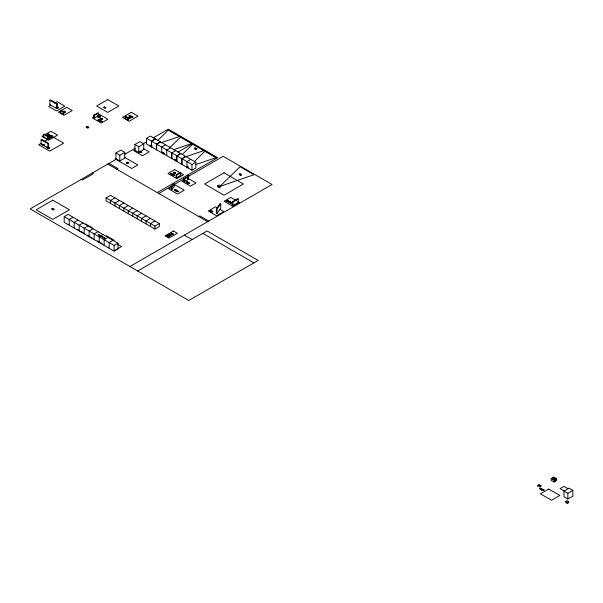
<?xml version="1.0" encoding="UTF-8"?>
<svg xmlns="http://www.w3.org/2000/svg" width="603" height="603" viewBox="0 0 603 603"><rect width="100%" height="100%" fill="white"/><g stroke="black" fill="none" stroke-linecap="round" stroke-linejoin="round"><path stroke-width="0.9" d="M174.719 175.141L174.116 175.006L174.719 175.262M49.333 138.004L48.73 137.861L49.152 137.755M102.141 121.331L101.538 121.195L102.141 121.452M133.248 117.065L132.178 117.344M177.681 191.769L178.744 191.49M544.049 489.93L543.454 489.794L544.049 490.051M63.617 111.879C65.561 111.284 63.549 112.957 64.016 111.759M48.263 138.042L48.73 137.748M101.07 121.489L101.538 121.195M132.178 117.223L132.645 116.929M173.656 175.3L174.116 175.006M177.681 191.648L178.141 191.355M231.71 203.769L232.178 203.475M542.986 490.088L543.454 489.794M216.334 208.796L219.982 203.686L220.713 203.859L220.713 208.284L217.057 213.394L216.334 213.221L216.334 208.796L217.057 208.97L220.713 203.859M228.816 201.176L227.678 201.794M171.184 186.824L173.498 183.802L174.214 183.983L174.214 186.613L171.9 189.636L171.184 189.455L171.184 186.824L171.9 187.013L174.214 183.983M49.634 136.18L50.953 135.487A0.927 0.535 0 0 1 51.361 135.487L52.499 136.142A0.927 0.535 0 0 1 52.499 136.376L51.3 137.137M166.714 235.992L167.928 235.253A1.01 0.588 0 0 1 168.41 235.23L169.729 235.992A1.01 0.588 0 0 1 169.684 236.27L168.403 236.971M226.178 200.927L227.256 200.271A0.904 0.52 0 0 1 227.738 200.256L228.854 200.927M537.529 485.799L538.909 484.963A1.153 0.663 0 0 1 539.459 484.933L540.951 485.799A1.153 0.663 0 0 1 540.906 486.116L539.451 486.907M157.7 140.507L168.26 130.135L179.362 136.542L161.107 142.738M169.91 147.554L180.47 137.183L191.566 143.597L173.317 149.793M182.114 154.602L192.681 144.238L203.776 150.644L185.528 156.84M194.324 161.657L204.892 151.285L215.987 157.692L195.998 164.476M220.525 185.762L240.107 166.714L253.984 174.719L220.721 186.116M49.921 136.014L50.81 135.517M167.008 235.826L168.049 235.298A0.935 0.543 0 0 1 168.471 235.298L169.616 235.961A0.935 0.543 0 0 1 169.616 236.195L167.875 236.783L169.142 236.542L168.697 236.798M226.434 200.784L227.361 200.309M537.861 485.611L539.052 485.008A1.063 0.618 0 0 1 539.519 485.008L540.823 485.762A1.063 0.618 0 0 1 540.823 486.033L539.783 486.719M49.258 138.072L48.263 138.162M174.644 175.33L173.664 175.428M543.981 490.118L543.001 490.231M48.79 135.019L48.79 134.635M57.277 107.877L57.654 108.095L56.682 108.563L49.913 104.651L49.913 100.226L50.464 99.91L57.24 103.814L57.24 108.239M49.913 104.651L50.464 104.327M50.976 105.156L48.707 106.467L56.478 110.952L64.807 106.143L57.036 101.658L54.76 102.97M49.913 100.226L56.682 104.138L57.24 103.814M56.509 107.432L55.37 107.658M60.511 110.605L61.061 110.289L63.895 111.924L63.895 113.779L63.338 114.103L60.511 112.467L60.511 110.605L63.338 112.241L63.895 111.924M62.704 111.789L63.873 111.118L65.682 112.158L64.506 112.836M64.438 111.442L65.116 111.826M43.612 134.371L44.17 134.047L48.217 136.391L48.217 139.014L47.667 139.338L43.612 137.002L43.612 134.371L47.667 136.708L48.217 136.391M43.597 135.487L41.984 136.421L48.639 140.265L57.526 135.14L50.863 131.296L45.21 134.552M43.612 137.002L44.17 136.677M48.79 134.296L49.469 134.68M41.125 139.7L41.682 139.376L48.451 143.288L48.451 147.705L47.901 148.029L41.125 144.117L41.125 139.7L47.901 143.604L48.451 143.288M49.167 137.846L49.333 137.883M40.981 143.401L38.667 144.735L49.77 151.142L63.647 143.137L52.544 136.723L44.064 141.622M41.125 144.117L41.682 143.8M43.054 144.298L42.496 144.622L43.054 145.579L44.162 144.939M93.834 115.165L97.882 112.829L98.44 113.145L98.44 115.776L94.385 118.113L93.834 117.796L93.834 115.165L94.385 115.49L98.44 113.145M44.373 145.059L43.815 145.383L44.509 145.142M94.558 116.65L92.342 117.939L101.221 123.065L107.877 119.221L98.998 114.088M97.475 115.889L98.862 115.09L100.52 116.055L100.52 117.012L99.133 117.811L97.475 116.854L97.475 115.889L99.133 116.854L100.52 116.055M48.737 147.222L49.408 147.614M98.447 119.786L98.673 119.914M98.56 119.974C96.864 119.718 102.148 121.195 100.445 120.939M98.673 120.042L98.892 120.17M98.779 119.974L99.005 120.103M87.706 126.781L88.385 127.165M99.005 120.231L99.224 120.359M99.118 120.17L99.337 120.299M99.337 120.427L99.563 120.555M99.45 120.359L99.668 120.487M99.668 120.615L99.894 120.743M99.781 120.555L100 120.683M100 120.811L100.226 120.939M100.113 120.743L100.339 120.871M100.339 120.999L99.797 121.309L100.558 121.128M102.08 121.512L101.1 121.648M125.032 116.485L125.59 116.168L128.424 117.804L128.424 119.658L127.866 119.982L125.032 118.346L125.032 116.485L127.866 118.12L128.424 117.804M125.032 118.346L125.59 118.022M115.904 153.004L120.894 150.117L124.783 152.363L124.783 158.061L119.786 160.948L115.904 158.702L115.904 153.004L119.786 155.242L124.783 152.363M134.884 144.516L139.881 141.637L143.763 143.876L143.763 149.582L138.765 152.469L134.884 150.222L134.884 144.516L138.765 146.763L143.763 143.876M146.559 138.306L150.448 136.059L195.847 162.275L195.847 167.973L191.958 170.219L146.559 144.011L146.559 138.306L191.958 164.513L195.847 162.275M116.703 158.936L30.15 208.909L188.769 300.49L258.144 260.436L207.085 230.957L137.71 271.011M124.761 154.293L135.223 148.248M143.273 143.597L146.499 141.743M152.936 138.019L168.237 129.185L217.63 157.707L157.247 192.568M135.155 149.785L133.67 150.637L142.557 155.762L149.212 151.918L143.559 148.655M160.488 141.863L156.607 144.102L156.607 149.808M160.549 141.893L156.659 144.14L156.659 149.838M116.786 169.209L117.894 168.569L108.962 163.413M165.599 144.81L161.657 147.019L161.71 152.755M170.649 147.727L166.707 149.936L166.76 155.672M175.699 150.644L171.757 152.853L171.757 158.559M64.189 216.598L68.071 214.359L118.022 243.197L118.022 248.896L114.14 251.142L64.189 222.303L64.189 216.598L114.14 245.436L118.022 243.197M177.87 152.144L192.93 143.446M180.696 153.524L176.807 155.77L176.807 161.468L176.867 155.8L180.749 153.554M106.075 197.89L110.515 195.327L159.35 223.525L159.35 226.472L154.911 229.034L106.075 200.837L106.075 197.89L154.911 226.087L159.35 223.525M73.069 217.238L69.187 219.484L69.187 225.19M185.747 156.441L181.857 158.687L181.857 164.385M185.799 156.471L181.918 158.717L181.918 164.423M114.954 197.89L110.515 200.452L110.515 203.399M78.066 220.125L74.177 222.364L74.177 228.07M119.394 200.452L114.954 203.015L114.954 205.962M190.85 159.388L186.907 161.596L186.968 167.333M83.056 223.012L79.174 225.251L79.174 230.957M123.834 203.015L119.394 205.578L119.394 208.525M176.114 174.802L180.161 172.458L180.719 172.782L180.719 175.405L176.664 177.749L176.114 177.425L176.114 174.802L176.664 175.119L180.719 172.782M88.053 225.891L84.171 228.138L84.171 233.836M128.273 205.578L123.834 208.141L123.834 211.088M93.05 228.778L89.161 231.017L89.161 236.723M132.713 208.141L128.273 210.703L128.273 213.65M183.802 178.797L187.857 176.453L188.407 176.777L188.407 179.4L184.36 181.744L183.802 181.42L183.802 178.797L184.36 179.114L188.407 176.777M158.8 193.465L172.654 185.468M174.282 184.526L223.178 156.298L272.021 184.495L129.939 266.526M171.644 187.179L168.682 188.89L177.561 194.015L184.224 190.171L175.345 185.046L173.868 185.897M184.48 179.928L182.106 181.307L190.427 186.108L195.975 182.905L187.654 178.104M183.802 181.42L185.423 180.485M98.04 231.658L94.158 233.904L94.158 239.61M137.152 210.703L132.713 213.266L132.713 216.213M186.93 182.038L187.156 182.166M187.043 182.234C185.347 181.978 190.631 183.448 188.927 183.191M187.156 182.294L187.375 182.423M187.262 182.234L187.488 182.362M187.488 182.49L187.706 182.619M187.601 182.423L187.819 182.551M175.164 189.749L175.39 189.877M175.277 189.945C173.581 189.689 178.865 191.159 177.161 190.902M187.819 182.679L188.038 182.807M187.932 182.619L188.151 182.747M175.39 190.005L175.609 190.133M175.496 189.945L175.722 190.073M188.151 182.875L188.377 183.003M188.264 182.807L188.483 182.935M175.722 190.201L175.94 190.329M175.835 190.133L176.053 190.262M188.483 183.063L188.709 183.191M188.596 183.003L188.822 183.131M176.053 190.39L176.28 190.518M176.166 190.329L176.385 190.458M188.822 183.259L188.279 183.568L189.041 183.387M176.385 190.586L176.611 190.714M176.498 190.518L176.717 190.646M176.717 190.774L176.943 190.902M176.83 190.714L177.056 190.842M177.056 190.97L176.513 191.279L177.274 191.098M103.038 234.544L99.156 236.783L99.156 242.489M141.592 213.266L137.152 215.829L137.152 218.783M108.035 237.424L104.146 239.67L104.146 245.376M146.032 215.829L141.592 218.399L141.592 221.346M150.471 218.399L146.032 220.962L146.032 223.909M113.032 240.311L109.143 242.557L109.143 248.255M154.911 220.962L150.471 223.525L150.471 226.472M217.63 185.777L219.017 184.978L220.683 185.935L220.683 186.9L219.296 187.699L217.63 186.734L217.63 185.777L219.296 186.734L220.683 185.935M115.135 250.245L121.542 246.544L117.849 244.411M198.704 216.507L199.812 215.866L208.751 221.022M211.683 210.831L212.354 211.223M228.921 202.216L229.366 202.216M229.148 202.344L230.142 201.899M230.369 202.028L229.924 202.028M230.474 202.088L230.7 202.216M231.145 202.472L230.256 202.6L230.7 202.6M232.351 201.734L237.627 198.689L238.177 199.013L238.177 202.472L232.909 205.517L232.351 205.193L232.351 201.734L232.909 202.058L238.177 199.013M230.474 203.113L229.479 202.284M231.364 202.6L230.919 202.6M230.587 203.181L230.813 203.309M231.477 202.668L231.695 202.796M551.225 478.488L551.775 478.171L554.609 479.807L554.609 481.661L554.051 481.985L551.225 480.35L551.225 478.488L554.051 480.124L554.609 479.807M555.167 479.483L555.717 479.166L555.717 481.021L555.167 481.345L555.167 479.483L552.333 477.847L552.891 477.531L555.717 479.166M555.996 479.001L556.554 478.684L556.554 480.546L555.996 480.862L555.996 479.001L553.17 477.372L553.72 477.048L556.554 478.684M563.971 491.053L568.968 488.166L572.85 490.412L572.85 496.118L567.853 498.998L563.971 496.759L563.971 491.053L567.853 493.299L572.85 490.412M565.72 501.5L567.114 500.701L568.772 501.658L568.772 502.623L567.385 503.422L565.72 502.465L565.72 501.5L567.385 502.465L568.772 501.658M232.313 204.025L231.725 203.897M57.504 108.299L58.152 107.847A0.912 0.528 0 0 0 58.182 107.598L56.999 106.912L58.084 107.568A0.844 0.49 0 0 1 58.084 107.786L56.991 108.48M51.866 136.941L52.567 136.451A0.995 0.573 0 0 0 52.604 136.172L51.308 135.426A0.995 0.573 0 0 0 50.833 135.449M211.472 211.713C209.791 211.276 212.068 210.749 211.638 211.691M227.934 201.651L228.756 201.108A0.837 0.482 0 0 0 228.756 200.897L227.73 200.309M48.542 135.064C46.702 134.318 49.763 135.456 48.828 134.522M48.202 147.449C48.142 149.393 49.552 147.072 48.655 147.426M48.285 147.547L48.519 147.999L48.662 147.539M87.744 127.007L86.885 127.21L87.42 127.655L88.038 127.21L87.096 127.195L87.458 127.55M87.548 127.655L87.706 127.12M64.415 111.774L64.513 112.264L63.617 112.068M170.566 131.047L176.671 134.575M178.111 135.404L184.217 138.931M185.664 139.76L191.769 143.288M193.209 144.117L199.314 147.645M200.754 148.481L206.859 152.001M208.306 152.838L214.412 156.358M236.429 200.663L230.783 197.4L224.12 201.244L232.999 206.369L239.662 202.525L238.049 201.598M237.627 202.156L238.177 202.472M187.435 175.141L188.988 176.038M229.698 202.028L229.479 202.156M229.811 202.088L229.592 202.216M230.813 202.668L230.587 202.796M231.695 203.181L231.16 203.49M139.534 151.217L141.2 151.534L139.534 152.499L138.976 151.534M188.407 179.4L187.857 179.083L187.857 176.453M180.161 175.089L180.719 175.405M171.81 173.785L171.584 173.913M171.697 173.973C173.016 174.011 170.152 173.943 171.478 173.973M171.584 174.041L171.365 174.169M56.509 108.314L56.893 108.532M217.721 208.118L215.452 206.806L208.239 210.975L216.56 215.776L223.781 211.615L219.989 209.429M124.376 157.187L137.853 164.966L131.748 168.493L115.098 158.883M107.847 164.054L207.636 221.663M202.864 233.391L253.923 262.87M48.172 146.898L49.974 147.939L48.805 148.617L46.996 147.577M42.436 144.23L44.69 145.534M46.951 146.838L48.451 147.705M92.312 173.023L93.42 173.664L82.317 180.071L81.209 179.43M184.33 235.125L192.101 239.61M568.237 488.814L563.956 486.342L560.074 488.588L564.355 491.061M106.301 235.72L114.073 240.205M85.475 223.871L92.138 227.715M541.14 488.573L540.921 488.701M541.027 488.762C542.346 488.799 539.489 488.724 540.808 488.762M540.921 488.829L540.695 488.958M97.422 240.846L98.982 241.743M100.535 242.64L102.088 243.537M77.335 229.426L78.82 230.278M80.297 231.137L83.259 232.841M87.917 235.683L92.357 238.245M567.853 493.299L567.853 498.998M567.385 502.465L567.385 503.422M554.051 480.124L554.051 481.985M232.909 202.058L232.909 205.517M219.296 186.734L219.296 187.699M217.057 208.97L217.057 213.394M191.958 164.513L191.958 170.219M184.36 179.114L184.36 181.744M176.664 175.119L176.664 177.749M171.81 152.883L171.81 158.589M171.9 187.013L171.9 189.636M154.911 226.087L154.911 229.034M138.765 146.763L138.765 152.469M127.866 118.12L127.866 119.982M119.786 155.242L119.786 160.948M114.14 245.436L114.14 251.142M99.133 116.854L99.133 117.811M94.385 115.49L94.385 118.113M63.338 112.241L63.338 114.103M56.682 104.138L56.682 108.563M47.901 143.604L47.901 148.029M47.667 136.708L47.667 139.338M66.684 107.326L58.363 112.135L63.91 115.339L72.239 110.53L66.684 107.326M48.225 133.972L47.057 134.642L48.858 135.69L50.026 135.012L48.225 133.972M107.733 99.578L96.638 105.985L107.733 112.392L118.836 105.985L107.733 99.578M50.366 135.758L49.536 136.24L50.78 135.999L50.366 135.758M51.617 136.482L50.78 136.956L52.031 136.715L51.617 136.482M104.379 106.965L103.482 107.477L105.148 108.442L106.045 107.922L104.379 106.965M100.618 118.271L100.068 118.587L100.618 119.552L102.284 118.587L100.618 118.271M98.673 119.53L97.558 120.17L100 121.58L101.116 120.939L98.673 119.53M98.003 120.042L98.003 120.042M87.141 126.449L85.973 127.127L87.774 128.168L88.95 127.497L87.141 126.449M98.342 120.231L99.563 120.939L98.342 120.231M101.937 119.032L101.387 119.349L101.937 119.032M102.427 119.153L101.59 119.635L102.427 119.153M99.668 120.999L99.668 120.999M131.356 112.286L122.477 117.412L129.14 121.256L138.019 116.13L131.356 112.286M129.781 115.263L128.673 115.904L131.115 117.314L132.223 116.673L129.781 115.263M129.11 115.776L129.11 115.776M129.449 115.58L129.449 115.58M129.781 115.392L129.781 115.392M129.449 115.964L130.67 116.673L129.449 115.964M129.781 115.776L129.781 115.776M130.112 115.58L130.112 115.58M130.112 115.964L130.112 115.964M130.444 115.776L130.444 115.776M128.213 117.389L127.655 117.713L128.213 118.67L129.879 117.713L128.213 117.389M130.444 116.16L130.444 116.16M130.776 115.964L130.776 115.964M130.776 116.349L130.776 116.349M131.115 116.16L131.115 116.16M130.776 116.733L130.776 116.733M131.115 116.545L131.115 116.545M131.446 116.349L131.446 116.349M131.446 116.733L130.904 117.05L131.446 116.733M131.778 116.545L131.778 116.545M129.532 118.15L128.974 118.474L129.532 118.15M130.014 118.271L129.185 118.753L130.014 118.271M155.438 138.946L151.557 141.192L151.557 146.891L151.609 141.223L155.499 138.976M52.793 200.196L36.142 209.806L52.793 219.424L69.443 209.806L52.793 200.196M140.853 151.979L140.295 152.295L140.853 151.979M141.336 152.099L140.507 152.574L141.336 152.099M128.16 163.051L127.369 163.503L127.369 162.139L128.944 162.591L128.944 163.051L128.16 163.051M52.19 208.525L51.632 208.849L52.19 209.806L53.855 208.849L52.19 208.525M53.509 209.286L52.951 209.61L53.509 209.286M53.991 209.407L53.162 209.889L53.991 209.407M195.04 147.984L194.483 148.3L195.04 149.265L196.706 148.3L195.04 147.984M196.359 148.745L195.802 149.062L196.359 148.745M196.842 148.866L196.013 149.34L196.842 148.866M174.659 169.616L168.003 173.468L176.883 178.594L183.538 174.749L174.659 169.616M171.252 173.332L170.144 173.973L172.586 175.383L173.694 174.742L171.252 173.332M170.589 173.845L170.589 173.845M170.92 173.656L170.92 173.656M171.252 173.46L171.252 173.46M173.807 172.262L173.249 172.579L173.807 173.543L175.473 172.579L173.807 172.262M170.92 174.041L172.141 174.742L170.92 174.041M171.915 174.229L171.915 174.229M172.254 174.041L172.254 174.041M172.254 174.425L172.254 174.425M172.586 174.229L172.586 174.229M175.126 173.023L174.569 173.34L175.126 173.023M172.254 174.81L172.254 174.81M172.586 174.614L172.586 174.614M172.918 174.425L172.918 174.425M175.609 173.136L174.78 173.619L175.609 173.136M172.918 174.81L172.375 175.119L172.918 174.81M173.249 174.614L173.249 174.614M187.156 181.782L186.041 182.423L188.483 183.832L189.598 183.191L187.156 181.782M186.485 182.294L186.485 182.294M186.817 182.49L188.038 183.191L186.817 182.49M175.39 189.493L174.275 190.133L176.717 191.543L177.832 190.902L175.39 189.493M174.719 190.005L174.719 190.005M175.058 190.201L176.28 190.902L175.058 190.201M98.794 234.514L98.236 234.831L105.012 238.743L105.563 238.419L98.794 234.514M188.151 183.259L188.151 183.259M176.385 190.97L176.385 190.97M224.014 172.797L204.583 184.013L224.014 195.229L243.439 184.013L224.014 172.797M239.828 173.837L239.27 174.161L239.828 175.119L241.494 174.161L239.828 173.837M241.147 174.599L240.589 174.923L241.147 174.599M241.63 174.719L240.801 175.202L241.63 174.719M173.393 231.024L165.071 235.833L168.953 238.072L177.282 233.271L173.393 231.024M226.834 200.55L226.08 200.987L227.21 200.769L226.834 200.55M171.365 233.188L170.807 233.512L171.365 234.469L173.031 233.512L171.365 233.188M167.453 235.569L166.609 236.059L167.875 235.811L167.453 235.569M169.744 234.288L168.848 234.801L170.513 235.765L171.403 235.245L169.744 234.288M211.118 210.507L209.942 211.186L211.743 212.226L212.919 211.547L211.118 210.507M227.957 201.198L227.21 201.636L228.333 201.417L227.957 201.198M172.684 233.949L172.126 234.273L172.684 233.949M173.167 234.07L172.337 234.552L173.167 234.07M229.811 201.575L228.703 202.216L231.145 203.626L232.253 202.985L229.811 201.575M230.142 202.284L230.142 202.284M231.145 202.857L231.145 202.857M538.373 485.317L537.409 485.875L538.848 485.596L538.373 485.317M539.806 486.146L538.848 486.704L540.288 486.425L539.806 486.146M540.582 488.121L539.474 488.762L541.916 490.171L543.024 489.53L540.582 488.121M539.919 488.634L539.919 488.634M540.25 488.445L540.25 488.445M540.582 488.249L540.582 488.249M540.25 488.829L541.471 489.53L540.25 488.829M541.253 489.018L541.253 489.018M541.584 488.829L541.584 488.829M541.584 489.214L541.584 489.214M541.916 489.018L541.916 489.018M541.584 489.598L541.584 489.598M541.916 489.402L541.916 489.402M542.248 489.214L542.248 489.214M542.248 489.598L541.713 489.907L542.248 489.598M542.579 489.402L542.579 489.402M548.76 489.041L540.431 493.842L551.534 500.249L559.855 495.447L548.76 489.041M126.585 162.478L126.389 163.164L126.585 162.478M127.075 162.591L126.879 163.051L127.075 162.591M151.805 145.979L150.139 145.022L150.139 145.979L151.805 146.944L151.805 145.979M164.069 153.064L162.403 152.099L162.403 153.064L164.069 154.021L164.069 153.064M176.28 160.112L174.614 159.147L174.614 160.112L176.28 161.069L176.28 160.112M188.49 167.159L186.824 166.194L186.824 167.159L188.49 168.124L188.49 167.159"/></g></svg>
